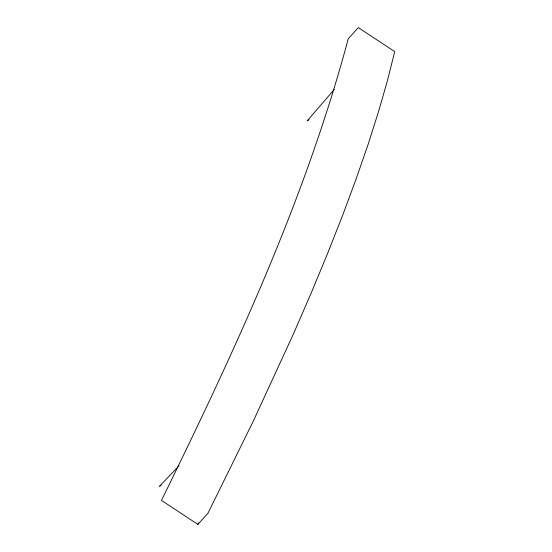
<?xml version="1.0" encoding="UTF-8"?>
<svg xmlns="http://www.w3.org/2000/svg" width="552" height="552" viewBox="0 0 552 552"><rect width="100%" height="100%" fill="white"/><g stroke="black" fill="none" stroke-linecap="round" stroke-linejoin="round"><path stroke-width="0.83" d="M334.367 89.348L307.16 120.922L309.127 119.674M197.899 524.4L207.952 513.25L253.258 421.183L293.298 334.236L311.231 292.919L327.729 253.147L342.751 215.011L356.268 178.6L368.246 143.975L378.658 111.221L387.497 80.406L394.728 51.591L358.303 27.6L348.25 38.75C305.242 199.61 234.49 351.348 161.474 500.409L197.899 524.4A1502.247 262.642 -56.6 0 0 198.672 522.854M179.02 465.764L159.493 486.333L161.184 485.16"/></g></svg>
